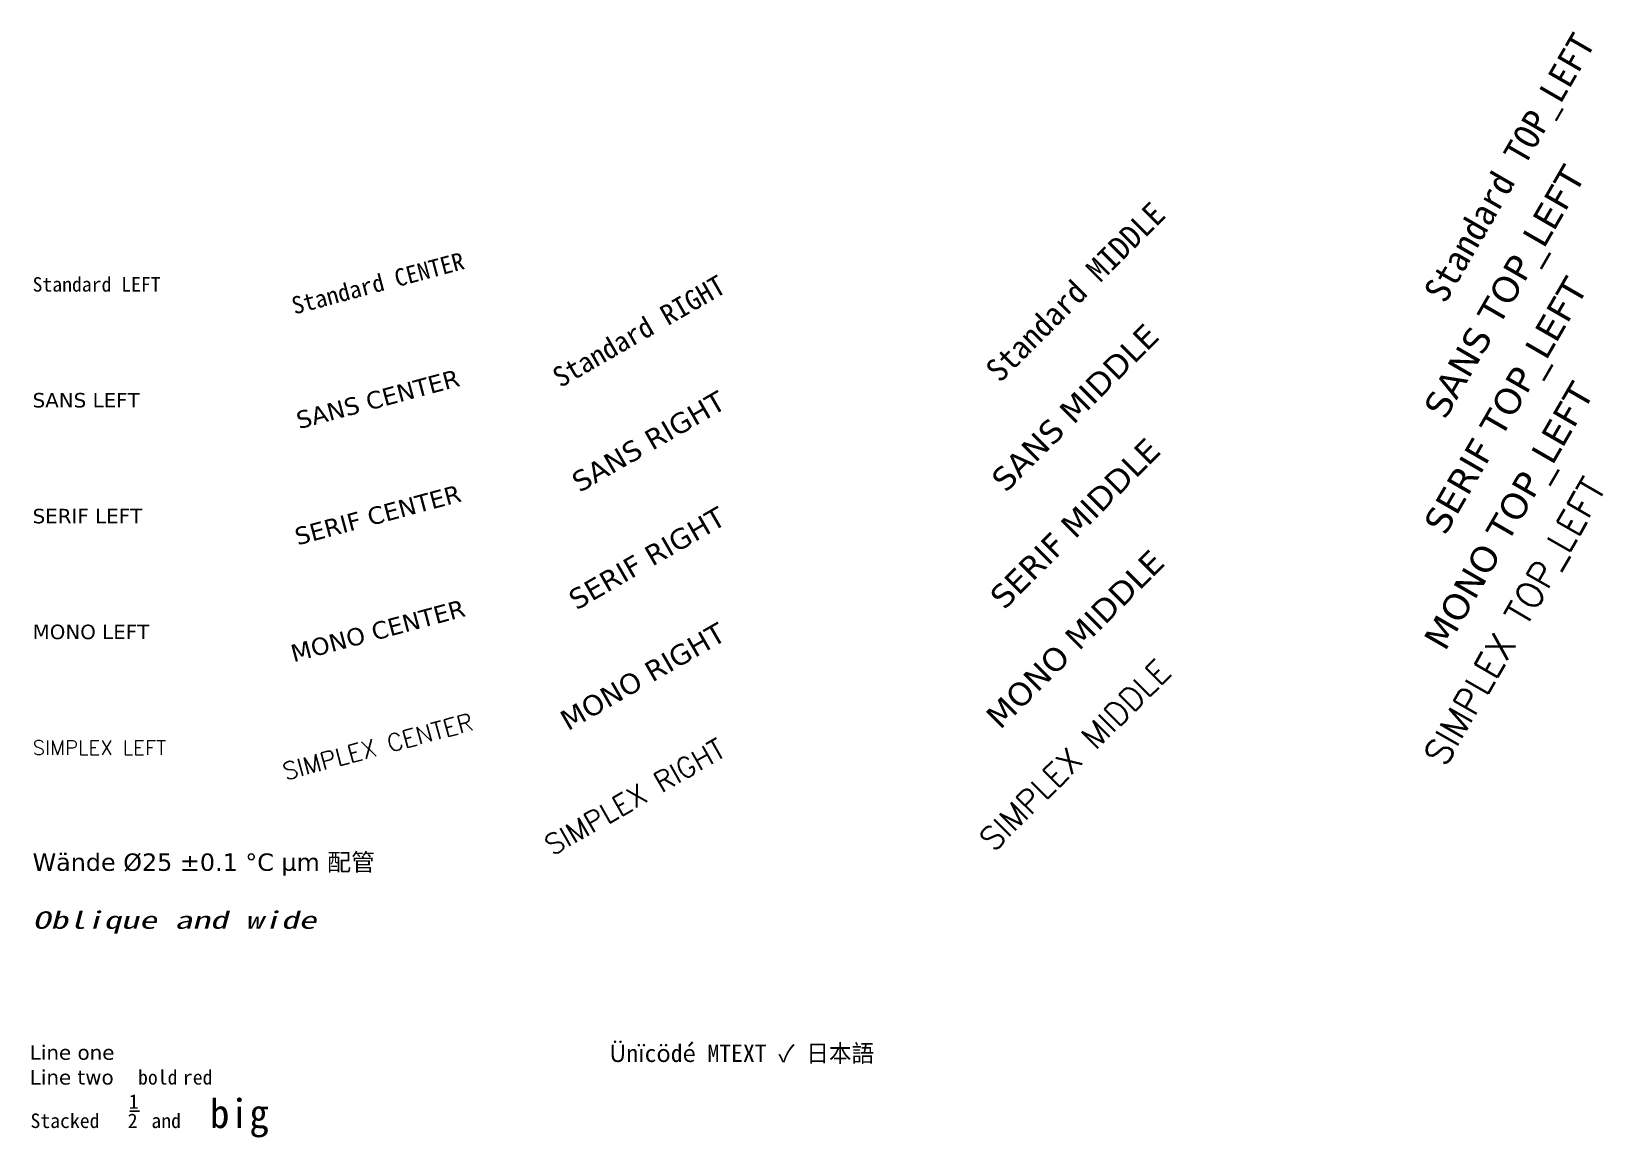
# Model space of a CAD drawing. Extents: x 0 to 271, y -146 to 45.
import ezdxf
from ezdxf.enums import TextEntityAlignment as Align

# ---------------------------------------------------------------- set-up
doc = ezdxf.new("R2010")
doc.units = 0
doc.layers.get('0').update_dxf_attribs({"linetype": 'CONTINUOUS'})
doc.styles.add('MONO', font='DejaVuSansMono.ttf')
doc.styles.add('SANS', font='DejaVuSans.ttf')
doc.styles.add('SERIF', font='DejaVuSerif.ttf')
doc.styles.add('SIMPLEX', font='simplex.shx')

# ---------------------------------------------------------------- blocks, each defined once
blk = doc.blocks.new('*X3')
blk.add_line((16.79, -141.49), (18.45, -141.49))
at = {"style": 'SANS'}
for s, p in [('Line one', (-0.48, -132.62)), ('Line two ', (-0.48, -136.9))]:
    blk.add_text(s, height=2.5, dxfattribs=at).set_placement(p)
for s, height, p in [('bold', 2.5, (18.21, -136.9)), ('1', 2.5, (16.61, -141.07)), ('big', 5, (30.6, -144.4)), ('Stacked ', 2.5, (-0.36, -144.4)), ('2', 2.5, (16.43, -144.4)), (' and ', 2.5, (18.81, -144.4))]:
    blk.add_text(s, height=height).set_placement(p)
at = {"color": 1}
blk.add_text('red', height=2.5, dxfattribs=at).set_placement((25.95, -136.9))

msp = doc.modelspace()

# ---------------------------------------------------------------- block references
msp.add_blockref('*X3', (0, 0))

# ---------------------------------------------------------------- texts
msp.add_text('Standard TOP_LEFT', height=4.5, rotation=60).set_placement((240, 0), align=Align.TOP_LEFT)
for s, style, p in [('SANS TOP_LEFT', 'SANS', (240, -20)), ('SERIF TOP_LEFT', 'SERIF', (240, -40)), ('MONO TOP_LEFT', 'MONO', (240, -60)), ('SIMPLEX TOP_LEFT', 'SIMPLEX', (240, -80))]:
    msp.add_text(s, height=4.5, rotation=60, dxfattribs=dict(style=style)).set_placement(p, align=Align.TOP_LEFT)
msp.add_text('Standard MIDDLE', height=4, rotation=45).set_placement((180, 0), align=Align.MIDDLE)
msp.add_text('Standard CENTER', height=3, rotation=15).set_placement((60, 0), align=Align.CENTER)
msp.add_text('Standard RIGHT', height=3.5, rotation=30).set_placement((120, 0), align=Align.RIGHT)
for s, height, p in [('Standard LEFT', 2.5, (0, 0)), ('Ünïcödé MTEXT ✓ 日本語', 3, (99.57, -133))]:
    msp.add_text(s, height=height).set_placement(p)
for s, style, p in [('SANS MIDDLE', 'SANS', (180, -20)), ('SERIF MIDDLE', 'SERIF', (180, -40)), ('MONO MIDDLE', 'MONO', (180, -60)), ('SIMPLEX MIDDLE', 'SIMPLEX', (180, -80))]:
    msp.add_text(s, height=4, rotation=45, dxfattribs=dict(style=style)).set_placement(p, align=Align.MIDDLE)
for s, style, p in [('SANS CENTER', 'SANS', (60, -20)), ('SERIF CENTER', 'SERIF', (60, -40)), ('MONO CENTER', 'MONO', (60, -60)), ('SIMPLEX CENTER', 'SIMPLEX', (60, -80))]:
    msp.add_text(s, height=3, rotation=15, dxfattribs=dict(style=style)).set_placement(p, align=Align.CENTER)
for s, height, style, p in [('SANS LEFT', 2.5, 'SANS', (0, -20)), ('SERIF LEFT', 2.5, 'SERIF', (0, -40)), ('MONO LEFT', 2.5, 'MONO', (0, -60)), ('SIMPLEX LEFT', 2.5, 'SIMPLEX', (0, -80)), ('Wände Ø25 ±0.1 °C µm 配管', 3, 'SANS', (0, -100))]:
    msp.add_text(s, height=height, dxfattribs=dict(style=style)).set_placement(p)
for s, style, p in [('SANS RIGHT', 'SANS', (120, -20)), ('SERIF RIGHT', 'SERIF', (120, -40)), ('MONO RIGHT', 'MONO', (120, -60)), ('SIMPLEX RIGHT', 'SIMPLEX', (120, -80))]:
    msp.add_text(s, height=3.5, rotation=30, dxfattribs=dict(style=style)).set_placement(p, align=Align.RIGHT)
at = {"oblique": 15, "width": 1.5}
msp.add_text('Oblique and wide', height=3, dxfattribs=at).set_placement((0, -110))

doc.saveas('drawing.dxf')
